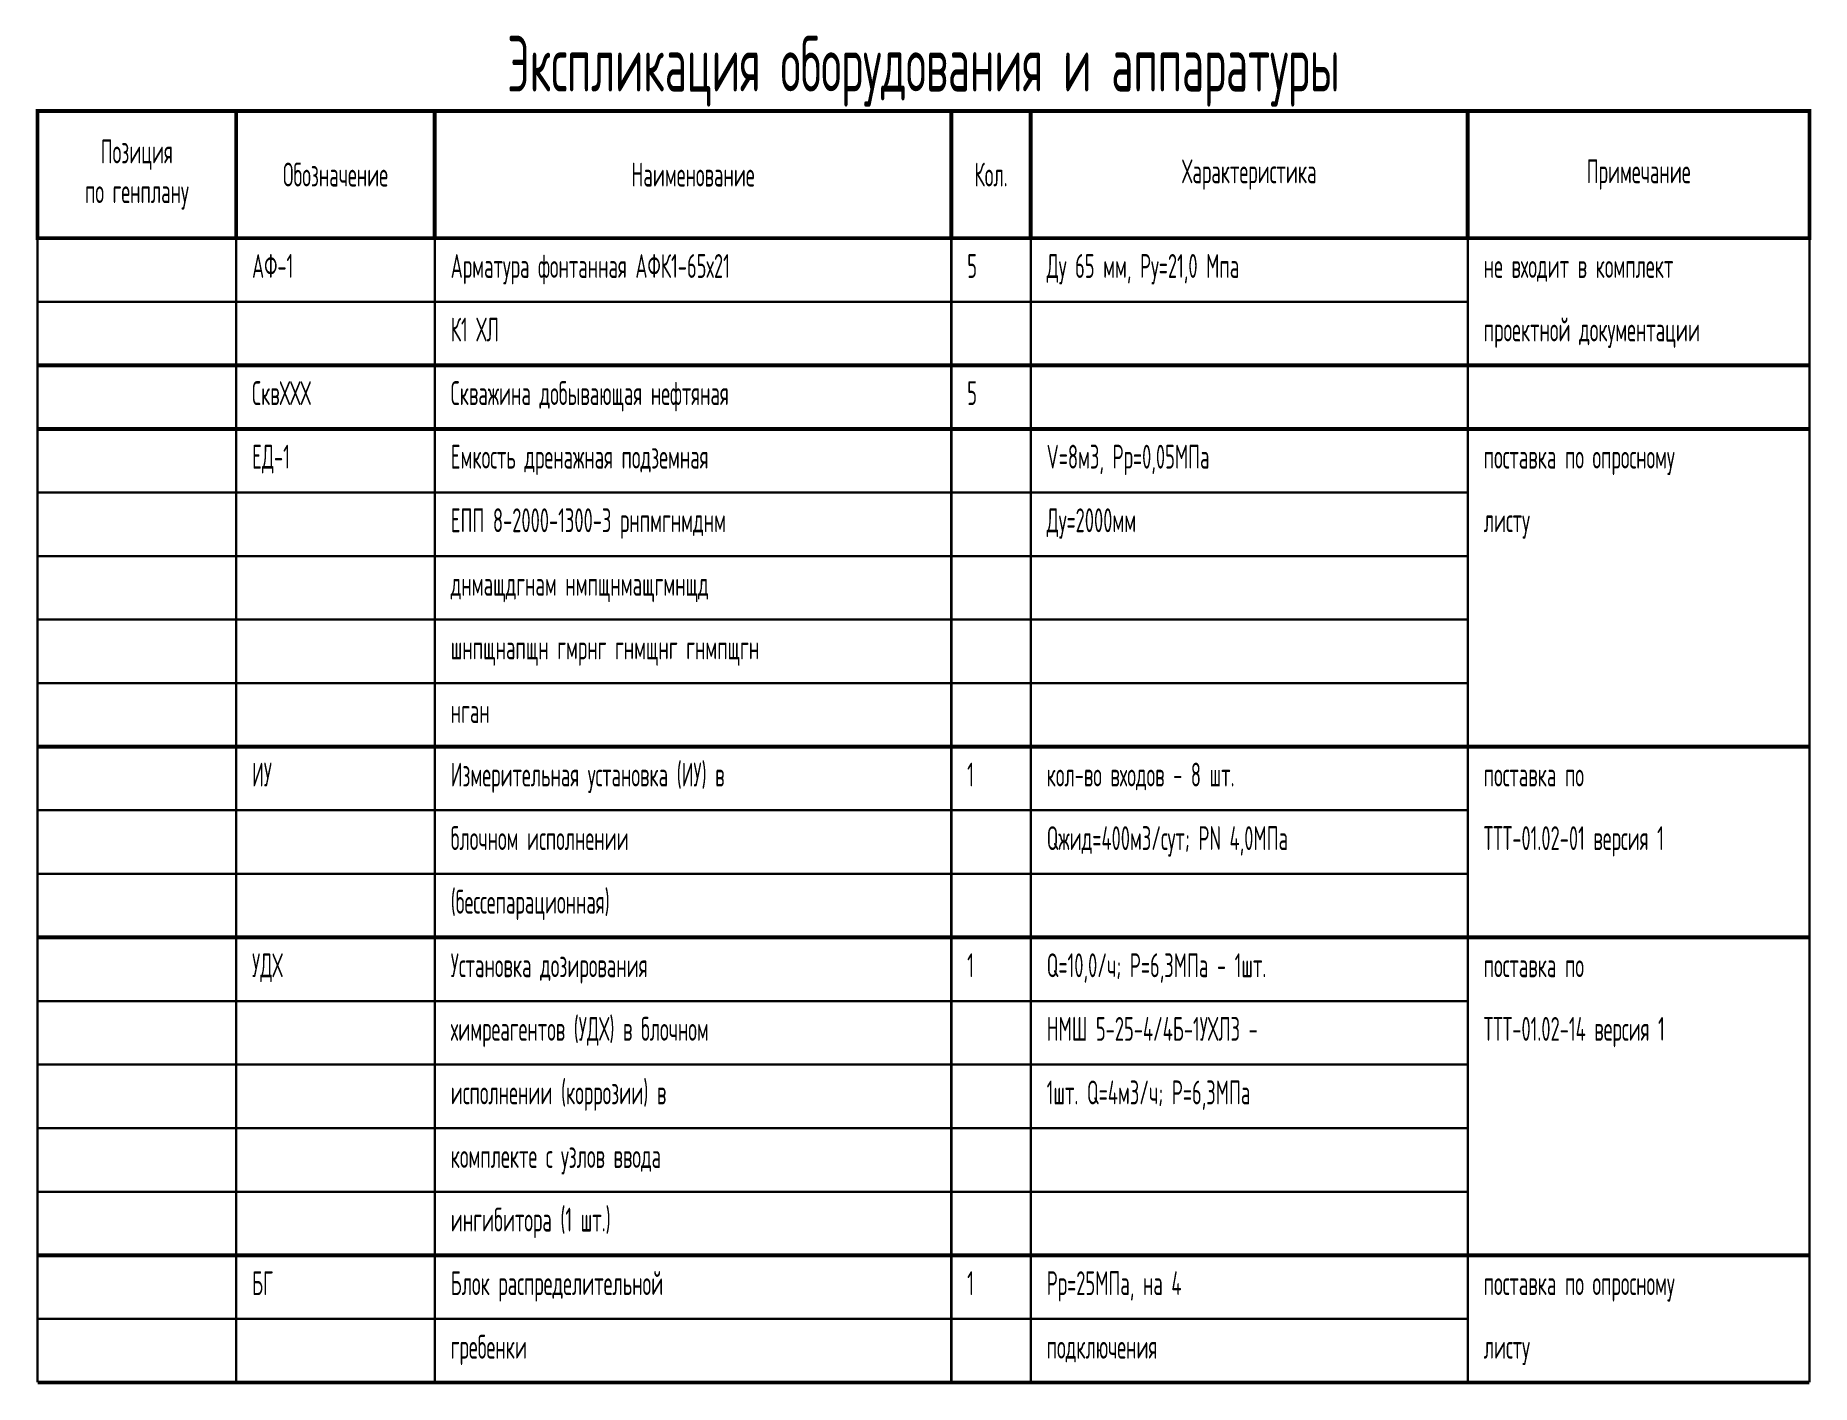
# Model space of a CAD drawing. Header units: millimetres. Extents: x 100 to 323, y -60 to 109.
import ezdxf

# ---------------------------------------------------------------- set-up
doc = ezdxf.new("R2010")
doc.units = ezdxf.units.MM
doc.styles.add('GOST_Type_A', font='GOST_A_Regular.ttf', dxfattribs={"width": 0.7})

msp = doc.modelspace()

# ---------------------------------------------------------------- linework, layer by layer
at = {"color": 7, "lineweight": 30}
for p, q in [((100, 76), (280, 76)), ((100, 52), (280, 52)), ((100, 44), (280, 44)), ((100, 36), (280, 36)), ((100, 28), (280, 28)), ((100, 12), (280, 12)), ((100, 4), (280, 4)), ((100, -12), (280, -12)), ((100, -20), (280, -20)), ((100, -28), (280, -28)), ((100, -36), (280, -36)), ((100, -52), (280, -52))]:
    msp.add_line(p, q, dxfattribs=at)
at = {"color": 7, "const_width": 0.5}
msp.add_lwpolyline([(100, 100), (323, 100), (323, 84), (100, 84), (100, 100)], close=True, dxfattribs=at)
at = {"color": 7}
for points, const_width in [([(125, 100), (125, 84)], 0.5), ([(150, 100), (150, 84)], 0.5), ([(215, 100), (215, 84)], 0.5), ([(225, 100), (225, 84)], 0.5), ([(280, 100), (280, 84)], 0.5), ([(100, 84), (100, -60)], 0.3), ([(125, 84), (125, -60)], 0.3), ([(150, 84), (150, -60)], 0.3), ([(215, 84), (215, -60)], 0.3), ([(225, 84), (225, -60)], 0.3), ([(280, 84), (280, -60)], 0.3), ([(323, 84), (323, -60)], 0.3), ([(100, 68), (323, 68)], 0.5), ([(100, 60), (323, 60)], 0.5), ([(100, 20), (323, 20)], 0.5), ([(100, -4), (323, -4)], 0.5), ([(100, -44), (323, -44)], 0.5), ([(100, -60), (323, -60)], 0.5)]:
    msp.add_lwpolyline(points, dxfattribs=dict(at, const_width=const_width))

# ---------------------------------------------------------------- texts
at = {"color": 7, "style": 'GOST_Type_A'}
for s, insert, char_height, attachment_point in [('Экспликация оборудования и аппаратуры', (211.5, 105), 7, 5), ('Позиция\\Pпо генплану', (112.5, 92), 3, 5), ('Характеристика', (252.5, 92), 3, 5), ('Примечание', (301.5, 92), 3, 5), ('Обозначение', (137.5, 92), 3, 5), ('Наименование', (182.5, 92), 3, 5), ('Кол.', (220, 92), 3, 5), ('АФ-1', (127, 82), 3, 1), ('Арматура фонтанная АФК1-65х21', (152, 82), 3, 1), ('5', (217, 82), 3, 1), ('Ду 65 мм, Ру=21,0 Мпа', (227, 82), 3, 1), ('не входит в комплект', (282, 82), 3, 1), ('К1 ХЛ', (152, 74), 3, 1), ('проектной документации', (282, 74), 3, 1), ('СквХХХ', (127, 66), 3, 1), ('Скважина добывающая нефтяная', (152, 66), 3, 1), ('5', (217, 66), 3, 1), ('ЕД-1', (127, 58), 3, 1), ('Емкость дренажная подземная', (152, 58), 3, 1), ('V=8м3, Рр=0,05МПа', (227, 58), 3, 1), ('поставка по опросному', (282, 58), 3, 1), ('ЕПП 8-2000-1300-3 рнпмгнмднм', (152, 50), 3, 1), ('Ду=2000мм', (227, 50), 3, 1), ('листу', (282, 50), 3, 1), ('днмащдгнам нмпщнмащгмнщд', (152, 42), 3, 1), ('шнпщнапщн гмрнг гнмщнг гнмпщгн', (152, 34), 3, 1), ('нган', (152, 26), 3, 1), ('ИУ', (127, 18), 3, 1), ('Измерительная установка (ИУ) в', (152, 18), 3, 1), ('1', (217, 18), 3, 1), ('кол-во входов - 8 шт.', (227, 18), 3, 1), ('поставка по', (282, 18), 3, 1), ('блочном исполнении', (152, 10), 3, 1), ('Qжид=400м3/сут; РN 4,0МПа', (227, 10), 3, 1), ('ТТТ-01.02-01 версия 1', (282, 10), 3, 1), ('(бессепарационная)', (152, 2), 3, 1), ('УДХ', (127, -6), 3, 1), ('Установка дозирования', (152, -6), 3, 1), ('1', (217, -6), 3, 1), ('Q=10,0/ч; Р=6,3МПа - 1шт.', (227, -6), 3, 1), ('поставка по', (282, -6), 3, 1), ('химреагентов (УДХ) в блочном', (152, -14), 3, 1), ('НМШ 5-25-4/4Б-1УХЛ3 -', (227, -14), 3, 1), ('ТТТ-01.02-14 версия 1', (282, -14), 3, 1), ('исполнении (коррозии) в', (152, -22), 3, 1), ('1шт. Q=4м3/ч; Р=6,3МПа', (227, -22), 3, 1), ('комплекте с узлов ввода', (152, -30), 3, 1), ('ингибитора (1 шт.)', (152, -38), 3, 1), ('БГ', (127, -46), 3, 1), ('Блок распределительной', (152, -46), 3, 1), ('1', (217, -46), 3, 1), ('Рр=25МПа, на 4', (227, -46), 3, 1), ('поставка по опросному', (282, -46), 3, 1), ('гребенки', (152, -54), 3, 1), ('подключения', (227, -54), 3, 1), ('листу', (282, -54), 3, 1)]:
    msp.add_mtext(s, dxfattribs=dict(at, insert=insert, char_height=char_height, attachment_point=attachment_point))

doc.saveas('drawing.dxf')
